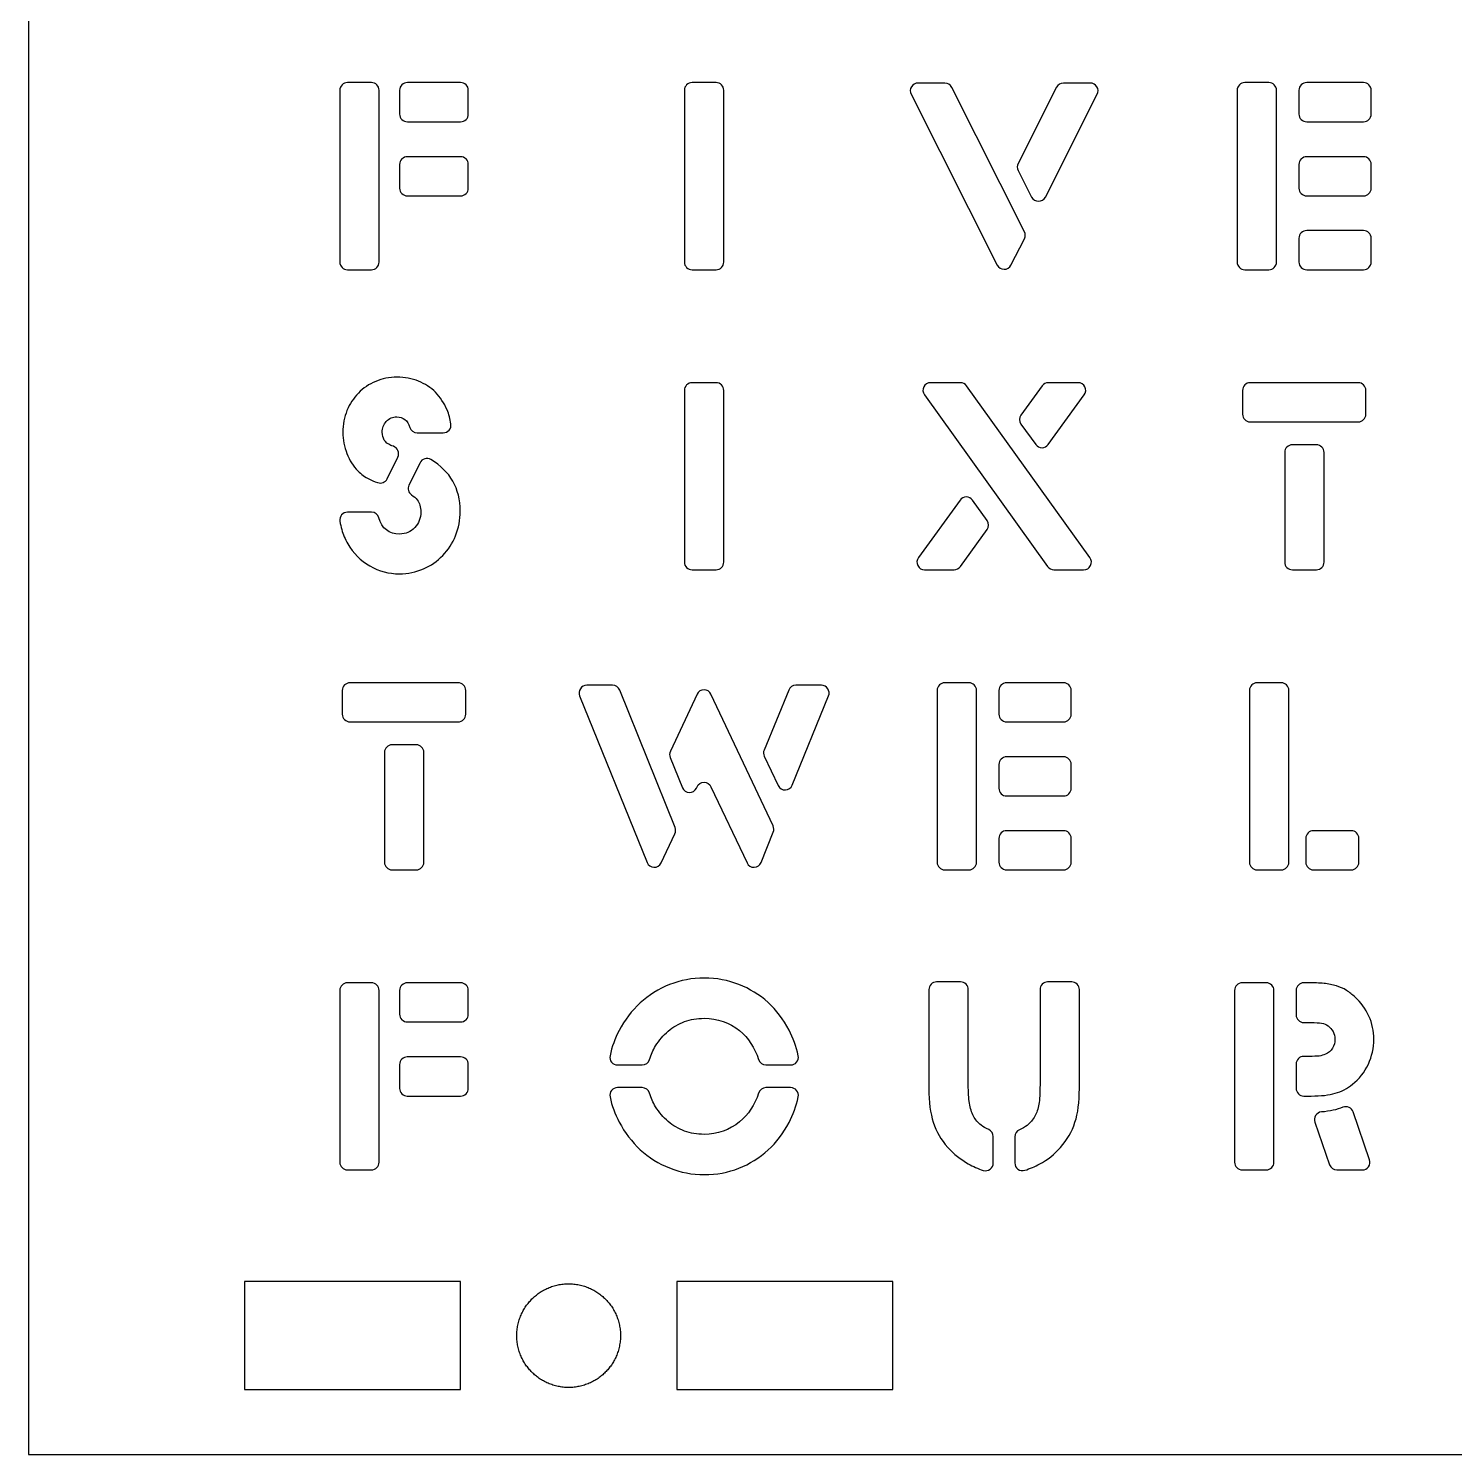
# Model space of a CAD drawing. Header units: millimetres. Extents: x -41.9 to 41.9, y -41.9 to 41.9.
# Drawn here: x -41.91 to 0, y -41.92 to -0.01 of the extents above; entities that cross this region are included whole.
import ezdxf

# ---------------------------------------------------------------- set-up
doc = ezdxf.new("R2010")
doc.units = ezdxf.units.MM
doc.header["$MEASUREMENT"] = 0
doc.layers.add('ponoko lines ada wordclock', color=5, linetype='Continuous', true_color=0x0000ff)

msp = doc.modelspace()

# ---------------------------------------------------------------- linework, layer by layer
at = {"layer": 'ponoko lines ada wordclock'}
for p, q in [((-31.827, -1.598), (-32.533, -1.598)), ((-29.206, -1.598), (-30.772, -1.598)), ((-21.698, -1.598), (-22.404, -1.598)), ((-14.974, -1.611), (-15.764, -1.611)), ((-10.7, -1.611), (-11.488, -1.611)), ((-5.451, -1.597), (-6.157, -1.597)), ((-2.669, -1.597), (-4.34, -1.597)), ((-32.759, -1.823), (-32.759, -6.87)), ((-31.601, -6.87), (-31.601, -1.823)), ((-30.998, -1.823), (-30.998, -2.522)), ((-28.98, -2.522), (-28.98, -1.823)), ((-22.63, -1.823), (-22.63, -6.87)), ((-21.472, -6.87), (-21.472, -1.823)), ((-15.965, -1.939), (-13.436, -6.959)), ((-12.636, -5.979), (-14.772, -1.736)), ((-11.69, -1.735), (-12.822, -3.974)), ((-12.021, -4.96), (-10.498, -1.939)), ((-6.383, -1.823), (-6.383, -6.87)), ((-5.225, -6.87), (-5.225, -1.823)), ((-4.566, -1.823), (-4.566, -2.522)), ((-2.443, -2.522), (-2.443, -1.823)), ((-30.772, -2.748), (-29.206, -2.748)), ((-4.34, -2.748), (-2.669, -2.748)), ((-30.998, -4.001), (-30.998, -4.699)), ((-29.206, -3.775), (-30.772, -3.775)), ((-28.98, -4.699), (-28.98, -4.001)), ((-12.821, -4.179), (-12.424, -4.96)), ((-4.566, -4.001), (-4.566, -4.699)), ((-2.669, -3.775), (-4.34, -3.775)), ((-2.443, -4.699), (-2.443, -4.001)), ((-30.772, -4.926), (-29.206, -4.926)), ((-4.34, -4.926), (-2.669, -4.925)), ((-13.033, -6.96), (-12.636, -6.184)), ((-4.566, -6.171), (-4.566, -6.87)), ((-2.669, -5.945), (-4.34, -5.945)), ((-2.443, -6.87), (-2.443, -6.171)), ((-32.533, -7.096), (-31.827, -7.096)), ((-22.404, -7.096), (-21.698, -7.096)), ((-6.157, -7.096), (-5.451, -7.096)), ((-4.34, -7.097), (-2.669, -7.096)), ((-21.698, -10.417), (-22.404, -10.417)), ((-14.518, -10.417), (-15.394, -10.417)), ((-11.059, -10.417), (-11.931, -10.417)), ((-2.825, -10.417), (-6.001, -10.417)), ((-22.63, -10.643), (-22.63, -15.69)), ((-21.472, -15.69), (-21.472, -10.643)), ((-15.577, -10.775), (-11.953, -15.822)), ((-10.712, -15.558), (-14.334, -10.511)), ((-12.114, -10.51), (-12.738, -11.369)), ((-11.936, -12.236), (-10.876, -10.776)), ((-6.226, -10.643), (-6.226, -11.341)), ((-2.6, -11.341), (-2.6, -10.643)), ((-12.738, -11.634), (-12.301, -12.236)), ((-6.001, -11.567), (-2.825, -11.567)), ((-30.483, -11.89), (-29.715, -11.89)), ((-4.987, -12.467), (-4.987, -15.69)), ((-4.056, -12.241), (-4.761, -12.241)), ((-3.83, -15.69), (-3.83, -12.467)), ((-31.367, -13.241), (-31.054, -12.601)), ((-30.399, -12.771), (-30.724, -13.425)), ((-31.824, -14.224), (-32.531, -14.224)), ((-14.529, -13.868), (-15.752, -15.557)), ((-13.733, -14.467), (-14.163, -13.868)), ((-14.519, -15.822), (-13.733, -14.732)), ((-22.404, -15.916), (-21.698, -15.916)), ((-15.568, -15.916), (-14.702, -15.916)), ((-11.769, -15.916), (-10.895, -15.916)), ((-4.761, -15.916), (-4.056, -15.916)), ((-29.282, -19.235), (-32.457, -19.235)), ((-14.27, -19.235), (-14.976, -19.235)), ((-11.488, -19.235), (-13.159, -19.235)), ((-5.089, -19.235), (-5.795, -19.235)), ((-32.683, -19.462), (-32.683, -20.159)), ((-29.056, -20.159), (-29.056, -19.462)), ((-25.708, -19.621), (-23.727, -24.519)), ((-24.739, -19.31), (-25.499, -19.31)), ((-22.903, -23.491), (-24.529, -19.452)), ((-22.258, -19.573), (-23.042, -21.25)), ((-20.022, -23.444), (-21.849, -19.572)), ((-19.563, -19.45), (-20.287, -21.214)), ((-19.458, -22.246), (-18.393, -19.621)), ((-18.603, -19.31), (-19.354, -19.31)), ((-15.202, -19.462), (-15.202, -24.508)), ((-14.044, -24.508), (-14.044, -19.462)), ((-13.385, -19.462), (-13.385, -20.159)), ((-11.262, -20.159), (-11.262, -19.462)), ((-6.021, -19.462), (-6.021, -24.508)), ((-4.863, -24.508), (-4.863, -19.462)), ((-32.457, -20.386), (-29.282, -20.386)), ((-13.159, -20.386), (-11.488, -20.386)), ((-31.444, -21.286), (-31.444, -24.508)), ((-30.512, -21.06), (-31.218, -21.06)), ((-30.286, -24.508), (-30.286, -21.286)), ((-23.046, -21.431), (-22.69, -22.32)), ((-20.282, -21.397), (-19.871, -22.258)), ((-13.385, -21.639), (-13.385, -22.337)), ((-11.488, -21.413), (-13.159, -21.413)), ((-11.262, -22.337), (-11.262, -21.639)), ((-22.276, -22.331), (-22.257, -22.291)), ((-21.849, -22.29), (-20.788, -24.53)), ((-13.159, -22.564), (-11.488, -22.564)), ((-23.313, -24.531), (-22.909, -23.672)), ((-20.374, -24.517), (-20.017, -23.625)), ((-13.385, -23.809), (-13.385, -24.508)), ((-11.488, -23.583), (-13.159, -23.583)), ((-11.262, -24.508), (-11.262, -23.809)), ((-4.365, -23.809), (-4.365, -24.508)), ((-3.031, -23.583), (-4.139, -23.583)), ((-2.805, -24.508), (-2.805, -23.809)), ((-31.218, -24.734), (-30.512, -24.734)), ((-14.976, -24.734), (-14.27, -24.734)), ((-13.159, -24.734), (-11.488, -24.734)), ((-5.795, -24.734), (-5.089, -24.734)), ((-4.139, -24.734), (-3.031, -24.734)), ((-31.827, -28.055), (-32.533, -28.055)), ((-29.206, -28.055), (-30.773, -28.055)), ((-14.511, -28.03), (-15.217, -28.03)), ((-11.247, -28.03), (-11.953, -28.03)), ((-5.528, -28.055), (-6.234, -28.055)), ((-4.289, -28.055), (-4.425, -28.055)), ((-32.759, -28.281), (-32.759, -33.327)), ((-31.601, -33.327), (-31.601, -28.281)), ((-30.999, -28.281), (-30.999, -28.979)), ((-28.98, -28.979), (-28.98, -28.281)), ((-15.443, -28.256), (-15.443, -31.16)), ((-14.285, -31.054), (-14.285, -28.256)), ((-12.178, -28.256), (-12.178, -31.054)), ((-11.021, -31.16), (-11.021, -28.256)), ((-6.459, -28.281), (-6.459, -33.327)), ((-5.302, -33.327), (-5.302, -28.281)), ((-4.651, -28.281), (-4.651, -28.995)), ((-30.773, -29.205), (-29.206, -29.205)), ((-4.425, -29.221), (-4.216, -29.221)), ((-30.999, -30.458), (-30.999, -31.156)), ((-29.206, -30.232), (-30.773, -30.232)), ((-28.98, -31.156), (-28.98, -30.458)), ((-24.595, -30.47), (-23.87, -30.47)), ((-20.234, -30.47), (-19.507, -30.47)), ((-4.651, -30.442), (-4.651, -31.156)), ((-4.272, -30.216), (-4.425, -30.216)), ((-30.773, -31.382), (-29.206, -31.382)), ((-23.871, -31.136), (-24.595, -31.136)), ((-19.507, -31.136), (-20.234, -31.136)), ((-4.425, -31.382), (-4.208, -31.382)), ((-2.494, -33.254), (-2.978, -31.848)), ((-4.101, -32.151), (-3.666, -33.402)), ((-13.553, -33.351), (-13.553, -32.576)), ((-12.918, -32.582), (-12.918, -33.35)), ((-32.533, -33.553), (-31.827, -33.553)), ((-6.234, -33.553), (-5.528, -33.553)), ((-3.453, -33.553), (-2.708, -33.553))]:
    msp.add_line(p, q, dxfattribs=at)
for points in [[(-41.906, -41.917), (41.914, -41.917), (41.914, 41.903), (-41.906, 41.903)], [(-35.556, -40.012), (-29.206, -40.012), (-29.206, -36.837), (-35.556, -36.837)], [(-22.856, -40.012), (-16.506, -40.012), (-16.506, -36.837), (-22.856, -36.837)]]:
    msp.add_lwpolyline(points, close=True, dxfattribs=at)
for points in [[(-32.533, -1.598), (-32.657, -1.598), (-32.759, -1.699), (-32.759, -1.823)], [(-31.601, -1.823), (-31.601, -1.699), (-31.703, -1.598), (-31.827, -1.598)], [(-30.772, -1.598), (-30.897, -1.598), (-30.998, -1.699), (-30.998, -1.823)], [(-28.98, -1.823), (-28.98, -1.699), (-29.082, -1.598), (-29.206, -1.598)], [(-22.404, -1.598), (-22.528, -1.598), (-22.63, -1.699), (-22.63, -1.823)], [(-21.472, -1.823), (-21.472, -1.699), (-21.573, -1.598), (-21.698, -1.598)], [(-15.764, -1.611), (-15.844, -1.611), (-15.914, -1.65), (-15.956, -1.719)], [(-14.772, -1.736), (-14.812, -1.657), (-14.887, -1.611), (-14.974, -1.611)], [(-11.488, -1.611), (-11.576, -1.611), (-11.65, -1.657), (-11.69, -1.735)], [(-10.507, -1.719), (-10.55, -1.65), (-10.619, -1.611), (-10.7, -1.611)], [(-6.157, -1.597), (-6.281, -1.597), (-6.383, -1.699), (-6.383, -1.823)], [(-5.225, -1.823), (-5.225, -1.699), (-5.327, -1.597), (-5.451, -1.597)], [(-4.34, -1.597), (-4.464, -1.597), (-4.566, -1.699), (-4.566, -1.823)], [(-2.443, -1.823), (-2.443, -1.699), (-2.545, -1.597), (-2.669, -1.597)], [(-15.956, -1.719), (-15.999, -1.787), (-16.002, -1.867), (-15.965, -1.939)], [(-10.498, -1.939), (-10.461, -1.867), (-10.465, -1.788), (-10.507, -1.719)], [(-30.998, -2.522), (-30.998, -2.646), (-30.897, -2.748), (-30.772, -2.748)], [(-29.206, -2.748), (-29.082, -2.748), (-28.98, -2.646), (-28.98, -2.522)], [(-4.566, -2.522), (-4.566, -2.646), (-4.464, -2.748), (-4.34, -2.748)], [(-2.669, -2.748), (-2.545, -2.748), (-2.443, -2.646), (-2.443, -2.522)], [(-30.772, -3.775), (-30.897, -3.775), (-30.998, -3.877), (-30.998, -4.001)], [(-28.98, -4.001), (-28.98, -3.877), (-29.082, -3.775), (-29.206, -3.775)], [(-12.822, -3.974), (-12.855, -4.041), (-12.855, -4.112), (-12.821, -4.179)], [(-4.34, -3.775), (-4.464, -3.775), (-4.566, -3.876), (-4.566, -4.001)], [(-2.443, -4.001), (-2.443, -3.876), (-2.545, -3.775), (-2.669, -3.775)], [(-30.998, -4.699), (-30.998, -4.824), (-30.897, -4.926), (-30.772, -4.926)], [(-29.206, -4.926), (-29.082, -4.926), (-28.98, -4.824), (-28.98, -4.699)], [(-12.424, -4.96), (-12.385, -5.038), (-12.31, -5.084), (-12.223, -5.084)], [(-12.223, -5.084), (-12.135, -5.084), (-12.061, -5.038), (-12.021, -4.96)], [(-4.566, -4.699), (-4.566, -4.824), (-4.464, -4.926), (-4.34, -4.926)], [(-2.669, -4.925), (-2.545, -4.925), (-2.443, -4.824), (-2.443, -4.699)], [(-12.636, -6.184), (-12.602, -6.118), (-12.602, -6.046), (-12.636, -5.979)], [(-4.34, -5.945), (-4.464, -5.945), (-4.566, -6.046), (-4.566, -6.171)], [(-2.443, -6.171), (-2.443, -6.046), (-2.545, -5.945), (-2.669, -5.945)], [(-32.759, -6.87), (-32.759, -6.995), (-32.657, -7.096), (-32.533, -7.096)], [(-31.827, -7.096), (-31.703, -7.096), (-31.601, -6.995), (-31.601, -6.87)], [(-22.63, -6.87), (-22.63, -6.995), (-22.528, -7.096), (-22.404, -7.096)], [(-21.698, -7.096), (-21.573, -7.096), (-21.472, -6.995), (-21.472, -6.87)], [(-13.436, -6.959), (-13.396, -7.037), (-13.322, -7.083), (-13.234, -7.083)], [(-13.234, -7.083), (-13.147, -7.084), (-13.073, -7.038), (-13.033, -6.96)], [(-6.383, -6.87), (-6.383, -6.994), (-6.281, -7.096), (-6.157, -7.096)], [(-5.451, -7.096), (-5.327, -7.096), (-5.225, -6.994), (-5.225, -6.87)], [(-4.566, -6.87), (-4.566, -6.994), (-4.464, -7.097), (-4.34, -7.097)], [(-2.669, -7.096), (-2.545, -7.096), (-2.443, -6.994), (-2.443, -6.87)], [(-31.703, -10.378), (-31.896, -10.46), (-32.065, -10.575), (-32.21, -10.723)], [(-31.076, -10.255), (-31.301, -10.255), (-31.51, -10.296), (-31.703, -10.378)], [(-30.441, -10.37), (-30.634, -10.296), (-30.843, -10.255), (-31.076, -10.255)], [(-29.943, -10.699), (-30.087, -10.559), (-30.256, -10.452), (-30.441, -10.37)], [(-22.404, -10.417), (-22.528, -10.417), (-22.63, -10.518), (-22.63, -10.643)], [(-21.472, -10.643), (-21.472, -10.518), (-21.573, -10.417), (-21.698, -10.417)], [(-15.394, -10.417), (-15.481, -10.417), (-15.555, -10.462), (-15.595, -10.539)], [(-14.334, -10.511), (-14.378, -10.45), (-14.443, -10.417), (-14.518, -10.417)], [(-11.931, -10.417), (-12.006, -10.417), (-12.07, -10.449), (-12.114, -10.51)], [(-10.857, -10.54), (-10.897, -10.463), (-10.972, -10.417), (-11.059, -10.417)], [(-6.001, -10.417), (-6.125, -10.417), (-6.226, -10.518), (-6.226, -10.643)], [(-2.6, -10.643), (-2.6, -10.518), (-2.701, -10.417), (-2.825, -10.417)], [(-32.21, -10.723), (-32.355, -10.871), (-32.467, -11.035), (-32.547, -11.233)], [(-29.605, -11.216), (-29.689, -11.017), (-29.806, -10.846), (-29.943, -10.699)], [(-15.595, -10.539), (-15.635, -10.617), (-15.628, -10.705), (-15.577, -10.775)], [(-10.876, -10.776), (-10.825, -10.705), (-10.818, -10.618), (-10.857, -10.54)], [(-32.547, -11.233), (-32.627, -11.43), (-32.668, -11.643), (-32.668, -11.874)], [(-29.492, -11.628), (-29.516, -11.483), (-29.55, -11.344), (-29.605, -11.216)], [(-31.51, -11.874), (-31.51, -11.75), (-31.47, -11.643), (-31.39, -11.553)], [(-31.39, -11.553), (-31.309, -11.463), (-31.205, -11.422), (-31.084, -11.422)], [(-31.084, -11.422), (-30.889, -11.422), (-30.761, -11.524), (-30.699, -11.73)], [(-30.699, -11.73), (-30.67, -11.826), (-30.584, -11.89), (-30.483, -11.89)], [(-29.544, -11.811), (-29.5, -11.759), (-29.482, -11.696), (-29.492, -11.628)], [(-12.738, -11.369), (-12.796, -11.449), (-12.796, -11.554), (-12.738, -11.634)], [(-6.226, -11.341), (-6.226, -11.465), (-6.125, -11.567), (-6.001, -11.567)], [(-2.825, -11.567), (-2.701, -11.567), (-2.6, -11.465), (-2.6, -11.341)], [(-32.668, -11.874), (-32.668, -12.096), (-32.627, -12.309), (-32.547, -12.498)], [(-31.261, -12.26), (-31.432, -12.182), (-31.51, -12.046), (-31.51, -11.874)], [(-29.715, -11.89), (-29.647, -11.89), (-29.589, -11.863), (-29.544, -11.811)], [(-32.547, -12.498), (-32.475, -12.695), (-32.362, -12.868), (-32.226, -13.007)], [(-31.184, -12.287), (-31.21, -12.278), (-31.237, -12.27), (-31.261, -12.26)], [(-31.048, -12.414), (-31.074, -12.352), (-31.12, -12.308), (-31.184, -12.287)], [(-31.054, -12.601), (-31.024, -12.54), (-31.022, -12.476), (-31.048, -12.414)], [(-12.301, -12.236), (-12.258, -12.296), (-12.193, -12.329), (-12.119, -12.329)], [(-12.119, -12.329), (-12.044, -12.329), (-11.98, -12.296), (-11.936, -12.236)], [(-4.761, -12.241), (-4.886, -12.241), (-4.987, -12.343), (-4.987, -12.467)], [(-3.83, -12.467), (-3.83, -12.343), (-3.931, -12.241), (-4.056, -12.241)], [(-30.261, -12.655), (-30.323, -12.674), (-30.37, -12.713), (-30.399, -12.771)], [(-30.081, -12.677), (-30.137, -12.644), (-30.198, -12.637), (-30.261, -12.655)], [(-29.219, -14.191), (-29.219, -13.522), (-29.509, -13.018), (-30.081, -12.677)], [(-32.226, -13.007), (-32.121, -13.106), (-32.017, -13.189), (-31.904, -13.246)], [(-31.904, -13.246), (-31.833, -13.282), (-31.747, -13.318), (-31.646, -13.354)], [(-31.646, -13.354), (-31.537, -13.393), (-31.418, -13.345), (-31.367, -13.241)], [(-30.724, -13.425), (-30.774, -13.527), (-30.742, -13.649), (-30.648, -13.713)], [(-30.648, -13.713), (-30.579, -13.76), (-30.523, -13.81), (-30.481, -13.862)], [(-14.346, -13.774), (-14.421, -13.774), (-14.485, -13.807), (-14.529, -13.868)], [(-14.163, -13.868), (-14.206, -13.807), (-14.271, -13.774), (-14.346, -13.774)], [(-32.531, -14.224), (-32.6, -14.224), (-32.659, -14.251), (-32.703, -14.303)], [(-31.606, -14.39), (-31.633, -14.29), (-31.721, -14.224), (-31.824, -14.224)], [(-30.377, -14.216), (-30.377, -14.404), (-30.433, -14.552), (-30.553, -14.676)], [(-30.481, -13.862), (-30.409, -13.953), (-30.377, -14.076), (-30.377, -14.216)], [(-29.355, -14.914), (-29.267, -14.692), (-29.219, -14.446), (-29.219, -14.191)], [(-32.703, -14.303), (-32.748, -14.355), (-32.765, -14.418), (-32.755, -14.485)], [(-32.755, -14.485), (-32.74, -14.576), (-32.721, -14.66), (-32.7, -14.733)], [(-30.996, -14.865), (-31.314, -14.865), (-31.519, -14.706), (-31.606, -14.39)], [(-13.733, -14.732), (-13.676, -14.651), (-13.675, -14.548), (-13.733, -14.467)], [(-32.7, -14.733), (-32.66, -14.873), (-32.604, -15.013), (-32.523, -15.152)], [(-30.553, -14.676), (-30.674, -14.799), (-30.819, -14.865), (-30.996, -14.865)], [(-29.734, -15.497), (-29.573, -15.325), (-29.444, -15.136), (-29.355, -14.914)], [(-32.523, -15.152), (-32.362, -15.432), (-32.145, -15.645), (-31.872, -15.801)], [(-30.296, -15.885), (-30.079, -15.793), (-29.894, -15.662), (-29.734, -15.497)], [(-31.872, -15.801), (-31.606, -15.959), (-31.317, -16.033), (-31.004, -16.033)], [(-31.004, -16.033), (-30.754, -16.033), (-30.513, -15.984), (-30.296, -15.885)], [(-22.63, -15.69), (-22.63, -15.814), (-22.528, -15.916), (-22.404, -15.916)], [(-21.698, -15.916), (-21.573, -15.916), (-21.472, -15.814), (-21.472, -15.69)], [(-15.752, -15.557), (-15.803, -15.628), (-15.809, -15.715), (-15.77, -15.792)], [(-15.77, -15.792), (-15.73, -15.87), (-15.656, -15.916), (-15.568, -15.916)], [(-14.702, -15.916), (-14.627, -15.916), (-14.563, -15.883), (-14.519, -15.822)], [(-11.953, -15.822), (-11.909, -15.883), (-11.844, -15.916), (-11.769, -15.916)], [(-10.895, -15.916), (-10.808, -15.916), (-10.733, -15.87), (-10.694, -15.793)], [(-10.694, -15.793), (-10.654, -15.715), (-10.661, -15.628), (-10.712, -15.558)], [(-4.987, -15.69), (-4.987, -15.814), (-4.886, -15.916), (-4.761, -15.916)], [(-4.056, -15.916), (-3.931, -15.916), (-3.83, -15.814), (-3.83, -15.69)], [(-32.457, -19.235), (-32.582, -19.235), (-32.683, -19.337), (-32.683, -19.462)], [(-29.056, -19.462), (-29.056, -19.337), (-29.157, -19.236), (-29.282, -19.235)], [(-14.976, -19.235), (-15.1, -19.235), (-15.202, -19.337), (-15.202, -19.462)], [(-14.044, -19.462), (-14.044, -19.337), (-14.146, -19.235), (-14.27, -19.235)], [(-13.159, -19.235), (-13.283, -19.235), (-13.385, -19.337), (-13.385, -19.462)], [(-11.262, -19.462), (-11.262, -19.337), (-11.364, -19.235), (-11.488, -19.235)], [(-5.795, -19.235), (-5.919, -19.235), (-6.021, -19.337), (-6.021, -19.462)], [(-4.863, -19.462), (-4.863, -19.337), (-4.964, -19.235), (-5.089, -19.235)], [(-25.686, -19.41), (-25.73, -19.474), (-25.737, -19.549), (-25.708, -19.621)], [(-25.499, -19.31), (-25.576, -19.31), (-25.643, -19.345), (-25.686, -19.41)], [(-24.529, -19.452), (-24.564, -19.364), (-24.645, -19.31), (-24.739, -19.31)], [(-22.053, -19.442), (-22.143, -19.443), (-22.22, -19.491), (-22.258, -19.573)], [(-21.849, -19.572), (-21.887, -19.491), (-21.964, -19.442), (-22.053, -19.442)], [(-19.354, -19.31), (-19.448, -19.31), (-19.528, -19.363), (-19.563, -19.45)], [(-18.415, -19.41), (-18.458, -19.345), (-18.525, -19.31), (-18.603, -19.31)], [(-18.393, -19.621), (-18.365, -19.549), (-18.372, -19.474), (-18.415, -19.41)], [(-32.683, -20.159), (-32.683, -20.284), (-32.582, -20.386), (-32.457, -20.386)], [(-29.282, -20.386), (-29.157, -20.386), (-29.056, -20.284), (-29.056, -20.159)], [(-13.385, -20.159), (-13.385, -20.284), (-13.283, -20.386), (-13.159, -20.386)], [(-11.488, -20.386), (-11.364, -20.386), (-11.262, -20.284), (-11.262, -20.159)], [(-31.218, -21.06), (-31.342, -21.06), (-31.444, -21.161), (-31.444, -21.286)], [(-30.286, -21.286), (-30.286, -21.161), (-30.388, -21.06), (-30.512, -21.06)], [(-23.042, -21.25), (-23.069, -21.309), (-23.071, -21.371), (-23.046, -21.431)], [(-20.287, -21.214), (-20.313, -21.275), (-20.311, -21.337), (-20.282, -21.397)], [(-13.159, -21.413), (-13.283, -21.413), (-13.385, -21.515), (-13.385, -21.639)], [(-11.262, -21.639), (-11.262, -21.515), (-11.364, -21.413), (-11.488, -21.413)], [(-22.257, -22.291), (-22.219, -22.211), (-22.143, -22.161), (-22.053, -22.161)], [(-22.053, -22.161), (-21.963, -22.161), (-21.887, -22.21), (-21.849, -22.29)], [(-22.69, -22.32), (-22.656, -22.405), (-22.579, -22.459), (-22.487, -22.461)], [(-22.487, -22.461), (-22.395, -22.464), (-22.315, -22.414), (-22.276, -22.331)], [(-19.871, -22.258), (-19.831, -22.341), (-19.752, -22.389), (-19.66, -22.386)], [(-19.66, -22.386), (-19.569, -22.384), (-19.492, -22.33), (-19.458, -22.246)], [(-13.385, -22.337), (-13.385, -22.462), (-13.283, -22.564), (-13.159, -22.564)], [(-11.488, -22.564), (-11.364, -22.564), (-11.262, -22.462), (-11.262, -22.337)], [(-20.017, -23.625), (-19.992, -23.565), (-19.994, -23.503), (-20.022, -23.444)], [(-22.909, -23.672), (-22.881, -23.613), (-22.878, -23.552), (-22.903, -23.491)], [(-13.159, -23.583), (-13.283, -23.583), (-13.385, -23.684), (-13.385, -23.809)], [(-11.262, -23.809), (-11.262, -23.684), (-11.364, -23.583), (-11.488, -23.583)], [(-4.139, -23.583), (-4.263, -23.583), (-4.365, -23.684), (-4.365, -23.809)], [(-2.805, -23.809), (-2.805, -23.684), (-2.906, -23.583), (-3.031, -23.583)], [(-31.444, -24.508), (-31.444, -24.633), (-31.342, -24.734), (-31.218, -24.734)], [(-30.512, -24.734), (-30.388, -24.734), (-30.286, -24.633), (-30.286, -24.508)], [(-23.727, -24.519), (-23.692, -24.604), (-23.615, -24.658), (-23.524, -24.66)], [(-23.524, -24.66), (-23.432, -24.663), (-23.352, -24.614), (-23.313, -24.531)], [(-20.788, -24.53), (-20.749, -24.613), (-20.669, -24.662), (-20.577, -24.659)], [(-20.577, -24.659), (-20.485, -24.656), (-20.409, -24.603), (-20.374, -24.517)], [(-15.202, -24.508), (-15.202, -24.633), (-15.1, -24.734), (-14.976, -24.734)], [(-14.27, -24.734), (-14.146, -24.734), (-14.044, -24.633), (-14.044, -24.508)], [(-13.385, -24.508), (-13.385, -24.633), (-13.283, -24.734), (-13.159, -24.734)], [(-11.488, -24.734), (-11.364, -24.734), (-11.262, -24.633), (-11.262, -24.508)], [(-6.021, -24.508), (-6.021, -24.633), (-5.919, -24.734), (-5.795, -24.734)], [(-5.089, -24.734), (-4.964, -24.734), (-4.863, -24.633), (-4.863, -24.508)], [(-4.365, -24.508), (-4.365, -24.633), (-4.263, -24.734), (-4.139, -24.734)], [(-3.031, -24.734), (-2.906, -24.734), (-2.805, -24.633), (-2.805, -24.508)], [(-32.533, -28.055), (-32.657, -28.055), (-32.759, -28.156), (-32.759, -28.281)], [(-31.601, -28.281), (-31.601, -28.156), (-31.703, -28.055), (-31.827, -28.055)], [(-30.773, -28.055), (-30.897, -28.055), (-30.999, -28.156), (-30.999, -28.281)], [(-28.98, -28.281), (-28.98, -28.156), (-29.082, -28.055), (-29.206, -28.055)], [(-22.045, -27.915), (-22.407, -27.915), (-22.745, -27.98), (-23.066, -28.104)], [(-21.025, -28.104), (-21.346, -27.98), (-21.683, -27.915), (-22.045, -27.915)], [(-15.217, -28.03), (-15.341, -28.03), (-15.443, -28.131), (-15.443, -28.256)], [(-14.285, -28.256), (-14.285, -28.131), (-14.386, -28.03), (-14.511, -28.03)], [(-11.953, -28.03), (-12.077, -28.03), (-12.178, -28.131), (-12.178, -28.256)], [(-11.021, -28.256), (-11.021, -28.131), (-11.123, -28.03), (-11.247, -28.03)], [(-6.234, -28.055), (-6.358, -28.055), (-6.459, -28.156), (-6.459, -28.281)], [(-5.302, -28.281), (-5.302, -28.156), (-5.403, -28.055), (-5.528, -28.055)], [(-4.425, -28.055), (-4.549, -28.055), (-4.651, -28.156), (-4.651, -28.281)], [(-3.83, -28.071), (-3.967, -28.063), (-4.12, -28.055), (-4.289, -28.055)], [(-3.468, -28.145), (-3.581, -28.112), (-3.702, -28.087), (-3.83, -28.071)], [(-23.066, -28.104), (-23.388, -28.235), (-23.677, -28.416), (-23.927, -28.646)], [(-20.172, -28.629), (-20.421, -28.408), (-20.711, -28.227), (-21.025, -28.104)], [(-3.171, -28.276), (-3.26, -28.219), (-3.364, -28.178), (-3.468, -28.145)], [(-2.914, -28.473), (-3.002, -28.4), (-3.083, -28.334), (-3.171, -28.276)], [(-2.512, -29.032), (-2.609, -28.819), (-2.745, -28.629), (-2.914, -28.473)], [(-23.927, -28.646), (-24.176, -28.876), (-24.385, -29.147), (-24.546, -29.459)], [(-19.553, -29.443), (-19.719, -29.129), (-19.923, -28.86), (-20.172, -28.629)], [(-30.999, -28.979), (-30.999, -29.103), (-30.897, -29.205), (-30.773, -29.205)], [(-29.206, -29.205), (-29.082, -29.205), (-28.98, -29.103), (-28.98, -28.979)], [(-23.107, -29.476), (-22.962, -29.353), (-22.801, -29.262), (-22.624, -29.196)], [(-22.624, -29.196), (-22.447, -29.131), (-22.254, -29.098), (-22.053, -29.098)], [(-22.053, -29.098), (-21.651, -29.098), (-21.306, -29.221), (-21.008, -29.459)], [(-4.651, -28.995), (-4.651, -29.12), (-4.549, -29.221), (-4.425, -29.221)], [(-4.216, -29.221), (-4.079, -29.221), (-3.975, -29.229), (-3.903, -29.237)], [(-3.903, -29.237), (-3.83, -29.254), (-3.766, -29.279), (-3.71, -29.32)], [(-3.71, -29.32), (-3.654, -29.361), (-3.605, -29.418), (-3.565, -29.484)], [(-2.367, -29.714), (-2.367, -29.476), (-2.416, -29.246), (-2.512, -29.032)], [(-24.546, -29.459), (-24.671, -29.692), (-24.761, -29.938), (-24.815, -30.198)], [(-23.477, -29.911), (-23.372, -29.739), (-23.251, -29.599), (-23.107, -29.476)], [(-21.008, -29.459), (-20.748, -29.675), (-20.562, -29.959), (-20.449, -30.313)], [(-19.286, -30.197), (-19.344, -29.929), (-19.43, -29.675), (-19.553, -29.443)], [(-3.509, -29.714), (-3.509, -29.813), (-3.533, -29.895), (-3.581, -29.977)], [(-3.565, -29.484), (-3.525, -29.558), (-3.509, -29.632), (-3.509, -29.714)], [(-2.528, -30.446), (-2.424, -30.216), (-2.367, -29.969), (-2.367, -29.714)], [(-23.654, -30.309), (-23.611, -30.168), (-23.553, -30.037), (-23.477, -29.911)], [(-3.79, -30.15), (-3.847, -30.174), (-3.911, -30.199), (-3.975, -30.208)], [(-3.581, -29.977), (-3.637, -30.051), (-3.702, -30.117), (-3.79, -30.15)], [(-30.773, -30.232), (-30.897, -30.232), (-30.999, -30.334), (-30.999, -30.458)], [(-28.98, -30.458), (-28.98, -30.334), (-29.082, -30.232), (-29.206, -30.232)], [(-24.815, -30.198), (-24.83, -30.267), (-24.815, -30.332), (-24.77, -30.387)], [(-24.77, -30.387), (-24.725, -30.441), (-24.665, -30.47), (-24.595, -30.47)], [(-23.87, -30.47), (-23.769, -30.47), (-23.683, -30.406), (-23.654, -30.309)], [(-20.449, -30.313), (-20.419, -30.408), (-20.334, -30.47), (-20.234, -30.47)], [(-19.507, -30.47), (-19.437, -30.47), (-19.376, -30.441), (-19.331, -30.386)], [(-19.331, -30.386), (-19.287, -30.331), (-19.271, -30.266), (-19.286, -30.197)], [(-4.425, -30.216), (-4.549, -30.216), (-4.651, -30.317), (-4.651, -30.442)], [(-3.975, -30.208), (-4.04, -30.216), (-4.136, -30.216), (-4.272, -30.216)], [(-2.994, -31.037), (-2.793, -30.881), (-2.64, -30.684), (-2.528, -30.446)], [(-30.999, -31.156), (-30.999, -31.281), (-30.897, -31.382), (-30.773, -31.382)], [(-29.206, -31.382), (-29.082, -31.382), (-28.98, -31.281), (-28.98, -31.156)], [(-24.77, -31.219), (-24.815, -31.275), (-24.83, -31.339), (-24.815, -31.409)], [(-24.815, -31.409), (-24.761, -31.668), (-24.668, -31.913), (-24.546, -32.146)], [(-24.595, -31.136), (-24.665, -31.136), (-24.726, -31.165), (-24.77, -31.219)], [(-23.654, -31.298), (-23.682, -31.201), (-23.769, -31.136), (-23.871, -31.136)], [(-23.477, -31.695), (-23.553, -31.575), (-23.612, -31.441), (-23.654, -31.298)], [(-20.449, -31.294), (-20.562, -31.647), (-20.75, -31.928), (-21.008, -32.138)], [(-20.234, -31.136), (-20.334, -31.136), (-20.419, -31.198), (-20.449, -31.294)], [(-19.553, -32.163), (-19.433, -31.929), (-19.344, -31.677), (-19.286, -31.409)], [(-19.331, -31.22), (-19.376, -31.165), (-19.437, -31.136), (-19.507, -31.136)], [(-19.286, -31.409), (-19.271, -31.34), (-19.287, -31.275), (-19.331, -31.22)], [(-15.443, -31.16), (-15.443, -31.563), (-15.403, -31.892), (-15.314, -32.155)], [(-14.253, -31.596), (-14.277, -31.448), (-14.285, -31.267), (-14.285, -31.054)], [(-12.178, -31.054), (-12.178, -31.3), (-12.187, -31.489), (-12.211, -31.621)], [(-11.15, -32.155), (-11.061, -31.892), (-11.021, -31.563), (-11.021, -31.16)], [(-4.651, -31.156), (-4.651, -31.281), (-4.549, -31.382), (-4.425, -31.382)], [(-4.208, -31.382), (-3.919, -31.382), (-3.686, -31.358), (-3.501, -31.3)], [(-3.501, -31.3), (-3.316, -31.251), (-3.147, -31.16), (-2.994, -31.037)], [(-23.107, -32.13), (-23.251, -32.007), (-23.372, -31.867), (-23.477, -31.695)], [(-14.132, -31.974), (-14.188, -31.867), (-14.229, -31.744), (-14.253, -31.596)], [(-12.211, -31.621), (-12.235, -31.761), (-12.275, -31.876), (-12.331, -31.974)], [(-3.907, -31.851), (-3.979, -31.857), (-4.038, -31.893), (-4.077, -31.954)], [(-3.565, -31.801), (-3.668, -31.826), (-3.781, -31.841), (-3.907, -31.851)], [(-3.273, -31.711), (-3.37, -31.749), (-3.468, -31.779), (-3.565, -31.801)], [(-3.096, -31.717), (-3.153, -31.69), (-3.213, -31.688), (-3.273, -31.711)], [(-2.978, -31.848), (-2.998, -31.788), (-3.038, -31.743), (-3.096, -31.717)], [(-24.546, -32.146), (-24.382, -32.457), (-24.176, -32.73), (-23.927, -32.96)], [(-22.624, -32.41), (-22.801, -32.344), (-22.962, -32.254), (-23.107, -32.13)], [(-21.008, -32.138), (-21.308, -32.383), (-21.651, -32.508), (-22.053, -32.508)], [(-20.172, -32.968), (-19.923, -32.747), (-19.722, -32.476), (-19.553, -32.163)], [(-15.314, -32.155), (-15.226, -32.426), (-15.089, -32.673), (-14.888, -32.894)], [(-13.907, -32.237), (-14.002, -32.162), (-14.076, -32.081), (-14.132, -31.974)], [(-13.685, -32.37), (-13.772, -32.33), (-13.846, -32.286), (-13.907, -32.237)], [(-12.557, -32.246), (-12.621, -32.294), (-12.696, -32.337), (-12.782, -32.374)], [(-12.331, -31.974), (-12.388, -32.081), (-12.468, -32.171), (-12.557, -32.246)], [(-11.576, -32.894), (-11.375, -32.673), (-11.238, -32.426), (-11.15, -32.155)], [(-4.077, -31.954), (-4.117, -32.014), (-4.125, -32.083), (-4.101, -32.151)], [(-22.053, -32.508), (-22.254, -32.508), (-22.447, -32.476), (-22.624, -32.41)], [(-13.553, -32.576), (-13.553, -32.486), (-13.603, -32.408), (-13.685, -32.37)], [(-12.782, -32.374), (-12.866, -32.41), (-12.918, -32.489), (-12.918, -32.582)], [(-23.927, -32.96), (-23.677, -33.19), (-23.388, -33.371), (-23.066, -33.494)], [(-21.025, -33.503), (-20.711, -33.379), (-20.421, -33.199), (-20.172, -32.968)], [(-14.888, -32.894), (-14.711, -33.084), (-14.51, -33.248), (-14.285, -33.371)], [(-12.187, -33.379), (-11.954, -33.256), (-11.753, -33.092), (-11.576, -32.894)], [(-32.759, -33.327), (-32.759, -33.452), (-32.657, -33.553), (-32.533, -33.553)], [(-31.827, -33.553), (-31.703, -33.553), (-31.601, -33.452), (-31.601, -33.327)], [(-23.066, -33.494), (-22.745, -33.627), (-22.407, -33.693), (-22.045, -33.693)], [(-22.045, -33.693), (-21.683, -33.693), (-21.346, -33.627), (-21.025, -33.503)], [(-14.285, -33.371), (-14.146, -33.453), (-14, -33.518), (-13.847, -33.567)], [(-13.645, -33.533), (-13.586, -33.49), (-13.553, -33.425), (-13.553, -33.351)], [(-12.918, -33.35), (-12.918, -33.424), (-12.886, -33.488), (-12.826, -33.532)], [(-12.625, -33.565), (-12.475, -33.518), (-12.329, -33.454), (-12.187, -33.379)], [(-6.459, -33.327), (-6.459, -33.452), (-6.358, -33.553), (-6.234, -33.553)], [(-5.528, -33.553), (-5.403, -33.553), (-5.302, -33.452), (-5.302, -33.327)], [(-3.666, -33.402), (-3.634, -33.494), (-3.551, -33.553), (-3.453, -33.553)], [(-2.708, -33.553), (-2.633, -33.553), (-2.568, -33.52), (-2.524, -33.459)], [(-2.524, -33.459), (-2.481, -33.397), (-2.47, -33.325), (-2.494, -33.254)], [(-13.847, -33.567), (-13.776, -33.589), (-13.706, -33.577), (-13.645, -33.533)], [(-12.826, -33.532), (-12.766, -33.576), (-12.695, -33.588), (-12.625, -33.565)]]:
    msp.add_open_spline(points, degree=3, dxfattribs=at)
msp.add_rational_spline([(-27.109, -39.502), (-26.031, -40.58), (-24.954, -39.502), (-23.876, -38.425), (-24.954, -37.347), (-26.031, -36.27), (-27.109, -37.347), (-28.186, -38.425), (-27.109, -39.502)], [1, 0.707106781187, 1, 0.707106781187, 1, 0.707106781187, 1, 0.707106781187, 1], degree=2, knots=[0, 0, 0, 2.393742, 2.393742, 4.787484, 4.787484, 7.181226, 7.181226, 9.574968, 9.574968, 9.574968], dxfattribs=at)

doc.saveas('drawing.dxf')
